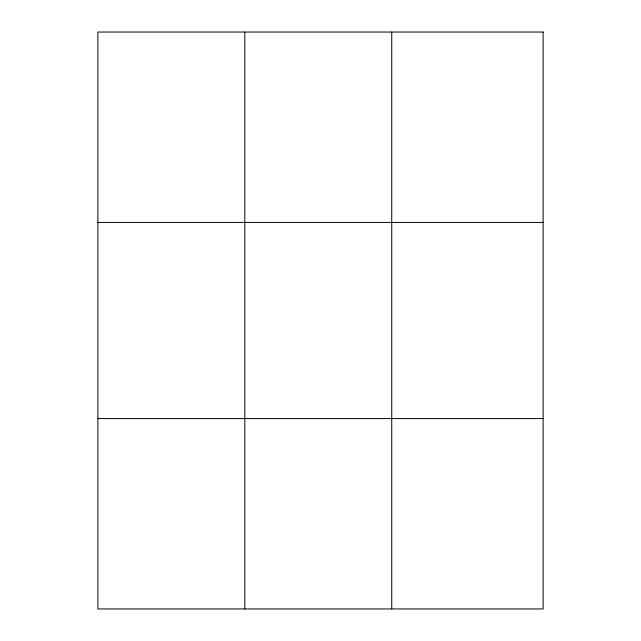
<?xml version="1.0" encoding="UTF-8"?>
<svg xmlns="http://www.w3.org/2000/svg" width="641" height="641" viewBox="0 0 641 641"><rect width="100%" height="100%" fill="white"/><g stroke="black" fill="none" stroke-linecap="round" stroke-linejoin="round"><path stroke-width="0.96" d="M244.814 608.95L244.814 32.05M391.739 608.95L391.739 32.05M97.889 222.427L543.111 222.427M97.889 418.573L543.111 418.573M543.111 32.05L543.111 608.95L97.889 608.95L97.889 32.05L543.111 32.05"/></g></svg>
